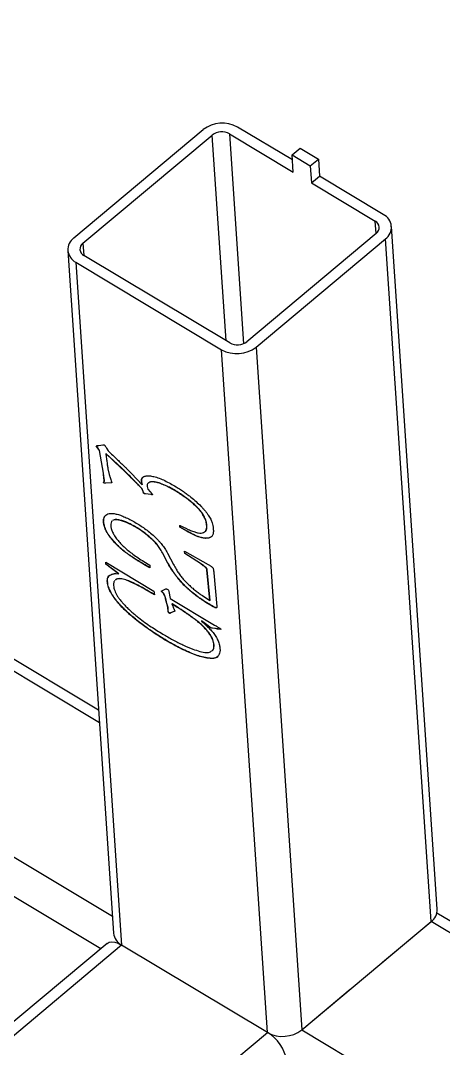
# Model space of a CAD drawing. Header units: millimetres. Extents: x -1590 to 1562, y -1082 to 1503.
# Drawn here: x 776 to 949.4, y 320.4 to 742.2 of the extents above; entities that cross this region are included whole.
import ezdxf

# ---------------------------------------------------------------- set-up
doc = ezdxf.new("R2010")
doc.units = ezdxf.units.MM

msp = doc.modelspace()

# ---------------------------------------------------------------- linework, layer by layer
at = {"color": 8, "linetype": 'Continuous', "lineweight": 25}
for p, q in [((808.29, 454.09), (334.15, 738.7)), ((281.12, 694.29), (813.61, 374.66)), ((860.23, 610.82), (854.58, 695.23)), ((861.63, 695.76), (867.4, 609.62)), ((808.82, 361.28), (274.96, 681.73)), ((921.75, 654.79), (921.41, 659.88)), ((801.55, 650.82), (801.88, 645.85)), ((1418.54, 87.78), (944.33, 372.43)), ((817.42, 362.84), (650.87, 223.37)), ((656.32, 141.99), (877.2, 326.95)), ((891.3, 328.02), (1423.86, 8.34))]:
    msp.add_line(p, q, dxfattribs=at)
at = {"color": 7, "linetype": 'Continuous', "lineweight": 25}
for p, q in [((807.94, 459.24), (336.51, 742.23)), ((797.81, 653.06), (850.85, 697.47)), ((887.45, 685.03), (864.95, 698.54)), ((801.55, 650.82), (854.58, 695.23)), ((861.63, 695.76), (887.79, 680.06)), ((887.32, 687.07), (890.63, 689.84)), ((890.63, 689.84), (898.1, 685.36)), ((887.79, 680.06), (887.32, 687.07)), ((887.32, 687.07), (894.79, 682.58)), ((894.79, 682.58), (898.1, 685.36)), ((898.1, 685.36), (898.57, 678.35)), ((894.79, 682.58), (895.26, 675.58)), ((895.26, 675.58), (898.57, 678.35)), ((895.26, 675.58), (921.41, 659.88)), ((924.72, 662.65), (898.57, 678.35)), ((921.83, 654.86), (868.8, 610.45)), ((946.84, 377.58), (928.07, 657.77)), ((872.53, 608.21), (925.57, 652.62)), ((944.33, 372.43), (925.57, 652.62)), ((795.31, 647.9), (814.07, 367.72)), ((861.75, 609.92), (801.97, 645.8)), ((798.66, 643.02), (858.43, 607.14)), ((798.66, 643.02), (817.42, 362.84)), ((872.53, 608.21), (891.3, 328.02)), ((877.2, 326.95), (858.43, 607.14)), ((807.58, 566.82), (806.96, 567.72)), ((807.65, 566.88), (807.06, 567.74)), ((807.65, 566.88), (807.58, 566.82)), ((808.29, 565.75), (807.58, 566.82)), ((808.36, 565.8), (807.65, 566.88)), ((808.01, 567.88), (809.68, 568.14)), ((808.36, 565.8), (808.29, 565.75)), ((809.96, 556.45), (808.29, 565.75)), ((810.03, 556.51), (808.36, 565.8)), ((811.24, 566.73), (811.95, 565.59)), ((810.96, 564.57), (810.9, 564.51)), ((817.26, 558.59), (810.9, 564.51)), ((817.33, 558.65), (810.96, 564.57)), ((811.81, 558.24), (812.31, 555.97)), ((817.33, 558.65), (817.26, 558.59)), ((810.03, 556.51), (809.96, 556.45)), ((810.18, 554.22), (809.96, 556.45)), ((810.25, 554.27), (810.03, 556.51)), ((810.25, 554.27), (810.18, 554.22)), ((813.12, 553.31), (813.46, 552.45)), ((821.47, 556.32), (825.78, 551.76)), ((813.46, 552.45), (810.87, 552.36)), ((810.94, 552.42), (810.87, 552.36)), ((813.44, 552.51), (810.94, 552.42)), ((825.82, 550.12), (825.76, 550.07)), ((826.18, 548.96), (825.76, 550.07)), ((825.85, 551.82), (825.78, 551.76)), ((826.24, 549.02), (825.82, 550.12)), ((826.24, 549.02), (826.18, 548.96)), ((826.44, 548.28), (826.18, 548.96)), ((826.51, 548.33), (826.24, 549.02)), ((827.94, 551.06), (828.15, 549.88)), ((828.15, 549.88), (829.14, 548.83)), ((835.99, 551.18), (835.92, 551.13)), ((826.51, 548.33), (826.44, 548.28)), ((827.22, 548.03), (827.16, 547.97)), ((829.35, 547.71), (827.16, 547.97)), ((829.41, 547.77), (827.22, 548.03)), ((829.41, 547.77), (829.35, 547.71)), ((810.02, 536.71), (809.96, 536.65)), ((819.09, 536.46), (819.03, 536.4)), ((841.33, 534.27), (841.28, 535.02)), ((841.4, 534.33), (841.33, 534.27)), ((844.18, 532.63), (841.33, 534.27)), ((841.4, 534.33), (841.35, 535.08)), ((844.24, 532.69), (841.4, 534.33)), ((844.24, 532.69), (844.18, 532.63)), ((852.34, 535.38), (852.28, 535.33)), ((834.18, 523.79), (834.11, 523.73)), ((836.2, 519.78), (834.11, 523.73)), ((836.27, 519.83), (834.18, 523.79)), ((836.22, 523.71), (838.71, 518.99)), ((843.25, 524.42), (852.87, 518.97)), ((843.31, 523.47), (843.25, 524.42)), ((843.38, 523.52), (843.31, 523.47)), ((849.7, 519.37), (843.31, 523.47)), ((843.38, 523.52), (843.32, 524.38)), ((849.77, 519.43), (843.38, 523.52)), ((810.87, 519.9), (830.67, 508.02)), ((810.93, 519.08), (810.87, 519.9)), ((810.99, 519.14), (810.93, 519.08)), ((816.17, 515.15), (810.93, 519.08)), ((810.99, 519.14), (810.94, 519.86)), ((816.23, 515.2), (810.99, 519.14)), ((822.24, 521.8), (822.18, 521.75)), ((826.49, 520.21), (828.91, 518.7)), ((836.27, 519.83), (836.2, 519.78)), ((849.77, 519.43), (849.7, 519.37)), ((815.03, 515.3), (816.17, 515.15)), ((816.23, 515.2), (816.17, 515.15)), ((828.91, 518.7), (828.98, 517.66)), ((852.47, 516.81), (852.4, 516.76)), ((853.65, 504.24), (852.4, 516.76)), ((853.72, 504.29), (852.47, 516.81)), ((855.21, 515.6), (856.49, 501.74)), ((811.62, 511.86), (811.55, 511.8)), ((830.67, 508.02), (830.85, 506.53)), ((833.68, 508.12), (835.52, 508.98)), ((834.44, 507.26), (833.68, 508.12)), ((834.51, 507.32), (833.76, 508.16)), ((834.51, 507.32), (834.44, 507.26)), ((836.61, 508.47), (836.72, 507.94)), ((836.72, 507.94), (837.32, 505.08)), ((850.58, 506.22), (853.65, 504.24)), ((835.51, 505.02), (835.44, 504.96)), ((835.93, 502.95), (835.44, 504.96)), ((835.99, 503.01), (835.51, 505.02)), ((835.99, 503.01), (835.93, 502.95)), ((836.38, 501.31), (835.93, 502.95)), ((836.45, 501.36), (835.99, 503.01)), ((837.32, 505.08), (855.52, 494.15)), ((838.1, 502.86), (838.04, 502.81)), ((840.24, 501.42), (838.04, 502.81)), ((840.31, 501.47), (838.1, 502.86)), ((849.89, 504.94), (849.83, 504.89)), ((853.72, 504.29), (853.65, 504.24)), ((836.45, 501.36), (836.38, 501.31)), ((836.49, 499.66), (836.38, 501.31)), ((836.56, 499.72), (836.45, 501.36)), ((836.56, 499.72), (836.49, 499.66)), ((839.28, 499.89), (837.52, 499.11)), ((837.58, 499.16), (837.52, 499.11)), ((839.27, 499.91), (837.58, 499.16)), ((838.79, 500.97), (839.28, 499.89)), ((840.31, 501.47), (840.24, 501.42)), ((850.22, 495.85), (850.16, 495.8)), ((852.81, 493.81), (850.16, 495.8)), ((852.88, 493.87), (850.22, 495.85)), ((852.88, 493.87), (852.81, 493.81)), ((853.55, 493.16), (852.81, 493.81)), ((853.62, 493.22), (852.88, 493.87)), ((828.49, 492.52), (828.42, 492.47)), ((853.62, 493.22), (853.55, 493.16)), ((854.69, 492.91), (854.62, 492.85)), ((855.83, 492.72), (854.62, 492.85)), ((855.89, 492.78), (854.69, 492.91)), ((855.89, 492.78), (855.83, 492.72)), ((856.76, 492.5), (855.83, 492.72)), ((856.82, 492.55), (855.89, 492.78)), ((856.82, 492.55), (856.76, 492.5)), ((855.32, 485.62), (855.26, 485.56)), ((1418.19, 92.93), (946.69, 375.96)), ((891.3, 328.02), (944.33, 372.43)), ((924.44, 355.77), (944.27, 372.37)), ((944.26, 372.37), (944.26, 372.37)), ((944.27, 372.37), (944.27, 372.38)), ((811.47, 363.5), (650.51, 228.72)), ((877.2, 326.95), (817.42, 362.84)), ((924.44, 355.77), (924.44, 355.77)), ((891.37, 328.07), (911.19, 344.67)), ((911.19, 344.67), (911.19, 344.68)), ((911.19, 344.67), (911.19, 344.67)), ((891.36, 328.08), (891.37, 328.07))]:
    msp.add_line(p, q, dxfattribs=at)
at = {"color": 7, "linetype": 'Continuous', "lineweight": 25, "flags": 128}
msp.add_lwpolyline([(811.47, 363.5), (812.27, 363.96), (813.35, 364.15), (814.6, 364.02), (815.97, 363.58), (817.42, 362.84)], dxfattribs=at)
at = {"color": 7, "linetype": 'Continuous', "lineweight": 25}
for centre, radius, start, end in [((858.71, 687.27), 12.88, 61.0269, 127.6194), ((858.51, 690.13), 6.44, 61.0269, 127.6194), ((922.17, 657.38), 5.86, 305.502, 64.0998), ((920.13, 657.24), 2.93, 305.502, 64.0998), ((801.21, 648.29), 5.86, 125.502, 244.0998), ((803.25, 648.43), 2.93, 125.502, 244.0998), ((864.67, 618.41), 12.88, 241.0269, 307.6194), ((864.87, 615.55), 6.44, 241.0269, 307.6194), ((940.57, 377.45), 6.27, 306.8851, 1.2598), ((820.23, 368.35), 6.19, 185.8481, 243.0302), ((883.44, 338.22), 12.88, 241.0269, 307.6194), ((868.65, 312.55), 16.75, 10.006, 59.2946)]:
    msp.add_arc(centre, radius, start, end, dxfattribs=at)
for points, knots in [([(806.96, 567.72), (806.98, 567.73), (807.07, 567.74), (807.28, 567.75), (807.59, 567.84), (807.85, 567.86), (808.01, 567.88)], [0, 0, 0, 0, 0.0599502, 0.2518463, 0.5624097, 1, 1, 1, 1]), ([(809.68, 568.14), (809.79, 568.15), (809.98, 568.18), (810.3, 568.09), (810.53, 567.85), (810.73, 567.58), (810.97, 567.19), (811.14, 566.9), (811.24, 566.73)], [0, 0, 0, 0, 0.236587, 0.387827, 0.471115, 0.599237, 0.773618, 1, 1, 1, 1]), ([(811.95, 565.59), (812.55, 565.01), (813.7, 563.93), (815.32, 562.37), (816.77, 560.98), (818.06, 559.74), (819.16, 558.66), (820.09, 557.75), (820.84, 556.98), (821.28, 556.52), (821.47, 556.32)], [0, 0, 0, 0, 0.188413, 0.357486, 0.50962, 0.643418, 0.759307, 0.857858, 0.937578, 1, 1, 1, 1]), ([(810.9, 564.51), (810.98, 564.01), (811.16, 562.9), (811.33, 561.52), (811.47, 560.38), (811.59, 559.58), (811.7, 558.88), (811.77, 558.44), (811.81, 558.24)], [0, 0, 0, 0, 0.240019, 0.52371, 0.666348, 0.793884, 0.904533, 1, 1, 1, 1]), ([(825.76, 550.07), (825.41, 550.42), (824.75, 551.1), (823.78, 552.09), (822.9, 553), (822.08, 553.82), (821.34, 554.57), (820.68, 555.24), (820.09, 555.83), (819.43, 556.47), (818.75, 557.13), (818.09, 557.79), (817.61, 558.25), (817.36, 558.5), (817.26, 558.59)], [0, 0, 0, 0, 0.1229892, 0.2369226, 0.3428707, 0.4387353, 0.5255386, 0.604359, 0.673619, 0.7333306, 0.833057, 0.9109004, 0.9663928, 1, 1, 1, 1]), ([(825.82, 550.12), (825.48, 550.48), (824.81, 551.16), (823.85, 552.15), (822.97, 553.06), (822.15, 553.88), (821.41, 554.63), (820.74, 555.3), (820.15, 555.89), (819.5, 556.53), (818.82, 557.19), (818.16, 557.84), (817.68, 558.3), (817.42, 558.55), (817.33, 558.65)], [0, 0, 0, 0, 0.1229892, 0.2369226, 0.3428707, 0.4387353, 0.5255386, 0.604359, 0.673619, 0.7333306, 0.833057, 0.9109004, 0.9663928, 1, 1, 1, 1]), ([(810.87, 552.36), (810.77, 552.35), (810.6, 552.34), (810.35, 552.39), (810.17, 552.42), (809.99, 552.6), (810.02, 552.84), (810.15, 552.95), (810.28, 553.13), (810.3, 553.4), (810.27, 553.77), (810.22, 554.06), (810.18, 554.22)], [0, 0, 0, 0, 0.131855, 0.22509, 0.285403, 0.32142, 0.398304, 0.520963, 0.606023, 0.710038, 0.84169, 1, 1, 1, 1]), ([(810.94, 552.42), (810.83, 552.41), (810.66, 552.39), (810.41, 552.44), (810.24, 552.47), (810.05, 552.65), (810.08, 552.9), (810.22, 553.01), (810.34, 553.18), (810.37, 553.46), (810.34, 553.82), (810.28, 554.11), (810.25, 554.27)], [0, 0, 0, 0, 0.131855, 0.22509, 0.285403, 0.32142, 0.398304, 0.520963, 0.606023, 0.710038, 0.84169, 1, 1, 1, 1]), ([(812.31, 555.97), (812.34, 555.86), (812.41, 555.58), (812.59, 555.03), (812.83, 554.25), (813.02, 553.65), (813.12, 553.31)], [0, 0, 0, 0, 0.1196153, 0.3263433, 0.6180283, 1, 1, 1, 1]), ([(825.78, 551.76), (825.74, 552.02), (825.67, 552.51), (825.55, 553.26), (825.6, 553.97), (825.83, 554.49), (826.15, 554.86), (826.49, 555.09), (826.93, 555.26), (827.44, 555.38), (828.06, 555.44), (828.83, 555.39), (829.7, 555.28), (831.03, 555), (832.84, 554.48), (835.13, 553.44), (837.43, 552.23), (838.97, 551.33), (839.73, 550.89)], [0, 0, 0, 0, 0.041277, 0.079053, 0.120508, 0.171663, 0.201355, 0.233577, 0.268329, 0.30638, 0.348889, 0.396511, 0.449655, 0.508769, 0.632529, 0.756141, 0.879404, 1, 1, 1, 1]), ([(825.85, 551.82), (825.75, 552.34), (825.56, 553.4), (825.73, 554.45), (826.14, 554.73), (826.25, 554.81)], [0, 0, 0, 0, 0.41949, 0.837113, 1, 1, 1, 1]), ([(835.92, 551.13), (835.22, 551.45), (833.81, 552.08), (832.15, 552.6), (830.91, 552.87), (830.1, 552.93), (829.37, 552.9), (828.77, 552.72), (828.29, 552.45), (827.98, 552.09), (827.84, 551.63), (827.91, 551.25), (827.94, 551.06)], [0, 0, 0, 0, 0.201866, 0.400005, 0.495216, 0.584035, 0.670087, 0.752742, 0.827924, 0.892386, 0.947592, 1, 1, 1, 1]), ([(835.99, 551.18), (835.12, 551.57), (833.37, 552.34), (831.28, 552.93), (829.79, 553.01), (828.95, 552.86), (828.57, 552.6), (828.45, 552.52)], [0, 0, 0, 0, 0.30694, 0.613778, 0.767286, 0.920594, 1, 1, 1, 1]), ([(829.14, 548.83), (829.26, 548.7), (829.47, 548.46), (829.76, 548.14), (829.92, 547.93), (830.07, 547.75), (830.03, 547.65), (829.89, 547.64), (829.65, 547.67), (829.46, 547.69), (829.35, 547.71)], [0, 0, 0, 0, 0.207253, 0.361293, 0.470147, 0.535686, 0.580568, 0.66148, 0.805275, 1, 1, 1, 1]), ([(852.28, 535.33), (852.23, 535.62), (852.15, 536.2), (851.9, 537.1), (851.53, 538.03), (851.07, 538.96), (850.48, 539.9), (849.8, 540.84), (849, 541.77), (847.81, 542.99), (846.17, 544.46), (844.11, 546.07), (842.02, 547.57), (839.94, 548.92), (837.9, 550.16), (836.58, 550.81), (835.92, 551.13)], [0, 0, 0, 0, 0.046277, 0.090638, 0.133662, 0.177152, 0.22061, 0.265478, 0.312467, 0.361891, 0.465857, 0.574232, 0.683964, 0.791324, 0.89623, 1, 1, 1, 1]), ([(852.34, 535.38), (852.3, 535.68), (852.21, 536.25), (851.97, 537.16), (851.59, 538.08), (851.13, 539.02), (850.55, 539.96), (849.87, 540.9), (849.07, 541.82), (847.87, 543.05), (846.24, 544.52), (844.18, 546.12), (842.08, 547.62), (840.01, 548.98), (837.97, 550.22), (836.65, 550.86), (835.99, 551.18)], [0, 0, 0, 0, 0.046277, 0.090638, 0.133662, 0.177152, 0.22061, 0.265478, 0.312467, 0.361891, 0.465857, 0.574232, 0.683964, 0.791324, 0.89623, 1, 1, 1, 1]), ([(839.73, 550.89), (840.33, 550.5), (841.48, 549.76), (843.09, 548.68), (844.51, 547.65), (846.12, 546.42), (847.91, 544.89), (849.57, 543.33), (850.77, 542.06), (851.59, 541.13), (852.31, 540.2), (852.95, 539.28), (853.5, 538.4), (853.96, 537.58), (854.3, 536.83), (854.61, 535.95), (854.84, 534.95), (854.92, 534.21), (854.96, 533.85)], [0, 0, 0, 0, 0.0945607, 0.179635, 0.2537221, 0.3185387, 0.4343312, 0.5415405, 0.5921676, 0.6407665, 0.6868715, 0.7315184, 0.773905, 0.8119302, 0.8475431, 0.8799202, 0.9412777, 1, 1, 1, 1]), ([(827.16, 547.97), (827.03, 547.97), (826.81, 547.97), (826.55, 548.18), (826.44, 548.28)], [0, 0, 0, 0, 0.57363, 1, 1, 1, 1]), ([(827.22, 548.03), (827.1, 548.03), (826.88, 548.03), (826.62, 548.24), (826.51, 548.33)], [0, 0, 0, 0, 0.57363, 1, 1, 1, 1]), ([(830.09, 547.73), (830.08, 547.72), (830.05, 547.7), (829.96, 547.71), (829.75, 547.71), (829.56, 547.74), (829.41, 547.77)], [0, 0, 0, 0, 0.066314, 0.194056, 0.394278, 1, 1, 1, 1]), ([(809.96, 536.65), (809.96, 536.88), (809.96, 537.33), (810.09, 537.91), (810.28, 538.44), (810.67, 539.03), (811.3, 539.6), (812.15, 539.91), (812.93, 540), (813.61, 539.99), (814.37, 539.89), (815.48, 539.67), (816.97, 539.23), (818.86, 538.43), (820.84, 537.46), (822.87, 536.33), (824.89, 535.14), (826.21, 534.24), (826.85, 533.81)], [0, 0, 0, 0, 0.035668, 0.070479, 0.105753, 0.141132, 0.212427, 0.283055, 0.319967, 0.358232, 0.399276, 0.442882, 0.53315, 0.623736, 0.717188, 0.814695, 0.910522, 1, 1, 1, 1]), ([(822.18, 521.75), (821.77, 522.02), (820.97, 522.55), (819.81, 523.37), (818.73, 524.17), (817.72, 524.98), (816.72, 525.84), (815.71, 526.83), (814.65, 527.93), (813.58, 529.13), (812.57, 530.35), (811.74, 531.54), (811.09, 532.65), (810.66, 533.66), (810.39, 534.56), (810.18, 535.36), (810.02, 536.06), (809.98, 536.46), (809.96, 536.65)], [0, 0, 0, 0, 0.077393, 0.14967, 0.216873, 0.279269, 0.341566, 0.408307, 0.480342, 0.557759, 0.633293, 0.701255, 0.762308, 0.819551, 0.873098, 0.920887, 0.962722, 1, 1, 1, 1]), ([(810.02, 536.71), (810.07, 537.21), (810.15, 538.22), (810.59, 539.02), (810.97, 539.25), (811.01, 539.28)], [0, 0, 0, 0, 0.471333, 0.942798, 1, 1, 1, 1]), ([(822.24, 521.8), (821.83, 522.08), (821.03, 522.6), (819.87, 523.43), (818.8, 524.23), (817.79, 525.03), (816.79, 525.9), (815.78, 526.88), (814.71, 527.99), (813.64, 529.19), (812.64, 530.41), (811.8, 531.59), (811.16, 532.7), (810.73, 533.72), (810.45, 534.62), (810.25, 535.41), (810.08, 536.11), (810.04, 536.52), (810.02, 536.71)], [0, 0, 0, 0, 0.077393, 0.14967, 0.216873, 0.279269, 0.341566, 0.408307, 0.480342, 0.557759, 0.633293, 0.701255, 0.762308, 0.819551, 0.873098, 0.920887, 0.962722, 1, 1, 1, 1]), ([(813.55, 536.96), (813.55, 536.96), (813.26, 536.83), (813.02, 536.15), (812.97, 535.37), (812.95, 534.98)], [0, 0, 0, 0, 0.003132, 0.501625, 1, 1, 1, 1]), ([(819.09, 536.46), (818.54, 536.66), (817.43, 537.06), (815.89, 537.37), (814.48, 537.54), (813.88, 537.17), (813.62, 537.01)], [0, 0, 0, 0, 0.264745, 0.529332, 0.793941, 1, 1, 1, 1]), ([(819.03, 536.4), (818.47, 536.6), (817.37, 537.01), (815.83, 537.31), (814.48, 537.49), (813.93, 537.16), (813.71, 537.03)], [0, 0, 0, 0, 0.27575, 0.551336, 0.826945, 1, 1, 1, 1]), ([(834.11, 523.73), (833.94, 524.05), (833.6, 524.67), (833.07, 525.56), (832.52, 526.37), (831.95, 527.14), (831.29, 527.91), (830.49, 528.71), (829.54, 529.61), (828.07, 530.88), (826.14, 532.44), (823.77, 534.01), (821.39, 535.36), (819.83, 536.05), (819.03, 536.4)], [0, 0, 0, 0, 0.052975, 0.101659, 0.147624, 0.189489, 0.234001, 0.286207, 0.346676, 0.416741, 0.562691, 0.705058, 0.849091, 1, 1, 1, 1]), ([(834.18, 523.79), (834, 524.11), (833.67, 524.72), (833.14, 525.62), (832.59, 526.43), (832.01, 527.2), (831.36, 527.97), (830.55, 528.77), (829.6, 529.67), (828.13, 530.94), (826.2, 532.49), (823.84, 534.06), (821.46, 535.41), (819.89, 536.1), (819.09, 536.46)], [0, 0, 0, 0, 0.052975, 0.101659, 0.147624, 0.189489, 0.234001, 0.286207, 0.346676, 0.416741, 0.562691, 0.705058, 0.849091, 1, 1, 1, 1]), ([(812.95, 534.98), (812.96, 534.78), (812.98, 534.38), (813.12, 533.72), (813.36, 533.01), (813.79, 532.01), (814.54, 530.71), (815.64, 529.14), (816.97, 527.61), (818.48, 526.12), (820.19, 524.67), (822.1, 523.17), (824.23, 521.67), (825.71, 520.71), (826.49, 520.21)], [0, 0, 0, 0, 0.03911, 0.078007, 0.116965, 0.157796, 0.240608, 0.327268, 0.41765, 0.512478, 0.616418, 0.732222, 0.860271, 1, 1, 1, 1]), ([(826.85, 533.81), (827.51, 533.31), (828.83, 532.3), (830.45, 530.88), (831.68, 529.72), (832.52, 528.86), (833.26, 528.05), (834.13, 526.97), (835.16, 525.53), (835.86, 524.34), (836.22, 523.71)], [0, 0, 0, 0, 0.186385, 0.374581, 0.466217, 0.549774, 0.627613, 0.698084, 0.841743, 1, 1, 1, 1]), ([(841.28, 535.02), (841.7, 534.83), (842.5, 534.45), (843.66, 533.91), (844.7, 533.44), (845.95, 532.87), (847.34, 532.33), (848.83, 531.95), (850.07, 531.87), (851.06, 532.09), (851.78, 532.59), (852.19, 533.35), (852.35, 534.27), (852.3, 534.98), (852.28, 535.33)], [0, 0, 0, 0, 0.082849, 0.158664, 0.228247, 0.291494, 0.406052, 0.509643, 0.605431, 0.693832, 0.776942, 0.854143, 0.928492, 1, 1, 1, 1]), ([(854.96, 533.85), (854.99, 533.55), (855.04, 532.97), (855.02, 532.19), (854.91, 531.52), (854.72, 530.96), (854.41, 530.51), (853.96, 530.16), (853.36, 529.92), (852.64, 529.76), (851.8, 529.72), (850.87, 529.81), (849.84, 530.04), (848.37, 530.53), (846.48, 531.34), (844.94, 532.2), (844.18, 532.63)], [0, 0, 0, 0, 0.059219, 0.11393, 0.1654, 0.212856, 0.261008, 0.312169, 0.370253, 0.433244, 0.49951, 0.567557, 0.638165, 0.711194, 0.857697, 1, 1, 1, 1]), ([(853.81, 530.24), (853.67, 530.15), (853.16, 529.79), (851.7, 529.73), (849.52, 530.14), (846.91, 531.2), (845.13, 532.19), (844.24, 532.69)], [0, 0, 0, 0, 0.06803, 0.254365, 0.502574, 0.7513, 1, 1, 1, 1]), ([(851.53, 532.48), (851.56, 532.49), (852.01, 532.66), (852.39, 533.63), (852.36, 534.8), (852.34, 535.38)], [0, 0, 0, 0, 0.032372, 0.515909, 1, 1, 1, 1]), ([(828.98, 517.66), (828.63, 517.85), (827.96, 518.21), (827.01, 518.75), (826.15, 519.24), (825.11, 519.85), (823.8, 520.67), (822.74, 521.37), (822.18, 521.75)], [0, 0, 0, 0, 0.15459, 0.294714, 0.422007, 0.533366, 0.754521, 1, 1, 1, 1]), ([(829.04, 517.72), (828.7, 517.91), (828.03, 518.27), (827.08, 518.8), (826.22, 519.3), (825.18, 519.91), (823.86, 520.72), (822.8, 521.43), (822.24, 521.8)], [0, 0, 0, 0, 0.15459, 0.294714, 0.422007, 0.533366, 0.754521, 1, 1, 1, 1]), ([(849.83, 504.89), (849.42, 505.18), (848.62, 505.75), (847.48, 506.63), (846.41, 507.47), (845.43, 508.28), (844.53, 509.06), (843.71, 509.82), (842.98, 510.54), (842.13, 511.46), (841.21, 512.54), (840.21, 513.73), (839.36, 514.82), (838.42, 516.14), (837.37, 517.78), (836.6, 519.1), (836.2, 519.78)], [0, 0, 0, 0, 0.078821, 0.151838, 0.220382, 0.283869, 0.343076, 0.396831, 0.44662, 0.492369, 0.575322, 0.649668, 0.715032, 0.772692, 0.883273, 1, 1, 1, 1]), ([(849.89, 504.94), (849.48, 505.24), (848.69, 505.81), (847.54, 506.69), (846.48, 507.52), (845.5, 508.34), (844.6, 509.12), (843.78, 509.88), (843.04, 510.59), (842.2, 511.51), (841.28, 512.59), (840.28, 513.79), (839.43, 514.87), (838.48, 516.19), (837.44, 517.84), (836.67, 519.15), (836.27, 519.83)], [0, 0, 0, 0, 0.078821, 0.151838, 0.220382, 0.283869, 0.343076, 0.396831, 0.44662, 0.492369, 0.575322, 0.649668, 0.715032, 0.772692, 0.883273, 1, 1, 1, 1]), ([(838.71, 518.99), (839.05, 518.38), (839.69, 517.22), (840.71, 515.55), (841.8, 514.04), (842.96, 512.68), (844.15, 511.46), (845.33, 510.28), (846.63, 509.16), (847.79, 508.22), (848.77, 507.47), (849.44, 506.98), (850.04, 506.56), (850.41, 506.33), (850.58, 506.22)], [0, 0, 0, 0, 0.121119, 0.229157, 0.329517, 0.427744, 0.521998, 0.61074, 0.704466, 0.81362, 0.869251, 0.918889, 0.961936, 1, 1, 1, 1]), ([(852.4, 516.76), (852.38, 516.92), (852.36, 517.2), (852.02, 517.65), (851.64, 517.94), (851.17, 518.33), (850.5, 518.8), (849.99, 519.17), (849.7, 519.37)], [0, 0, 0, 0, 0.153374, 0.272425, 0.364769, 0.515435, 0.726903, 1, 1, 1, 1]), ([(852.47, 516.81), (852.45, 516.97), (852.42, 517.26), (852.09, 517.71), (851.7, 518), (851.23, 518.38), (850.56, 518.86), (850.05, 519.22), (849.77, 519.43)], [0, 0, 0, 0, 0.153374, 0.272425, 0.364769, 0.515435, 0.726903, 1, 1, 1, 1]), ([(852.87, 518.97), (853.06, 518.87), (853.39, 518.7), (853.82, 518.45), (854.12, 518.27), (854.36, 518.12), (854.58, 517.92), (854.83, 517.7), (855, 517.35), (855.06, 516.93), (855.17, 516.31), (855.2, 515.86), (855.21, 515.6)], [0, 0, 0, 0, 0.138653, 0.242504, 0.317039, 0.359714, 0.420416, 0.485892, 0.539793, 0.640034, 0.792349, 1, 1, 1, 1]), ([(811.55, 511.8), (811.54, 512.02), (811.52, 512.45), (811.59, 513.02), (811.72, 513.52), (811.99, 514.1), (812.54, 514.64), (813.27, 514.96), (813.91, 515.12), (814.33, 515.23), (814.7, 515.28), (814.93, 515.29), (815.03, 515.3)], [0, 0, 0, 0, 0.09358, 0.182533, 0.269119, 0.35434, 0.528513, 0.71402, 0.806251, 0.883533, 0.948131, 1, 1, 1, 1]), ([(828.42, 492.47), (827.54, 493.11), (825.72, 494.42), (823.44, 496.2), (821.58, 497.75), (820.2, 498.97), (818.85, 500.24), (817.55, 501.53), (816.35, 502.82), (815.29, 504.04), (814.4, 505.2), (813.68, 506.28), (813.11, 507.26), (812.65, 508.11), (812.3, 508.86), (811.97, 509.71), (811.73, 510.69), (811.61, 511.42), (811.55, 511.8)], [0, 0, 0, 0, 0.1269417, 0.2614611, 0.330176, 0.398271, 0.4661046, 0.5334344, 0.5977416, 0.6554475, 0.7073966, 0.7543799, 0.7966138, 0.8337428, 0.8653028, 0.8930548, 0.9451669, 1, 1, 1, 1]), ([(811.62, 511.86), (811.6, 512.52), (811.57, 513.45), (812.04, 513.91), (812.17, 514.04)], [0, 0, 0, 0, 0.727789, 1, 1, 1, 1]), ([(828.49, 492.52), (827.6, 493.16), (825.79, 494.48), (823.51, 496.26), (821.65, 497.8), (820.27, 499.02), (818.91, 500.29), (817.61, 501.59), (816.41, 502.87), (815.35, 504.1), (814.47, 505.26), (813.75, 506.33), (813.18, 507.31), (812.71, 508.17), (812.36, 508.92), (812.04, 509.76), (811.79, 510.74), (811.68, 511.48), (811.62, 511.86)], [0, 0, 0, 0, 0.1269417, 0.2614611, 0.330176, 0.398271, 0.4661046, 0.5334344, 0.5977416, 0.6554475, 0.7073966, 0.7543799, 0.7966138, 0.8337428, 0.8653028, 0.8930548, 0.9451669, 1, 1, 1, 1]), ([(814.64, 512.4), (814.54, 512.3), (814.15, 511.96), (814.11, 511.3), (814.08, 510.81)], [0, 0, 0, 0, 0.2668747, 1, 1, 1, 1]), ([(814.08, 510.81), (814.1, 510.49), (814.14, 509.86), (814.38, 508.84), (814.77, 507.79), (815.28, 506.71), (815.96, 505.59), (816.83, 504.42), (817.85, 503.19), (819.03, 501.93), (820.3, 500.67), (821.62, 499.45), (822.96, 498.28), (824.74, 496.85), (826.91, 495.22), (829.45, 493.48), (831.89, 491.92), (833.5, 490.94), (834.3, 490.46)], [0, 0, 0, 0, 0.04294, 0.083349, 0.123646, 0.163272, 0.204759, 0.249858, 0.29949, 0.354079, 0.41151, 0.468829, 0.525993, 0.583086, 0.69442, 0.798848, 0.899696, 1, 1, 1, 1]), ([(830.85, 506.53), (829.18, 507.53), (825.84, 509.53), (821.72, 511.62), (818.48, 512.94), (816.55, 513.2), (815.25, 513.12), (814.92, 512.7), (814.82, 512.59)], [0, 0, 0, 0, 0.288608, 0.577185, 0.721473, 0.865592, 0.961554, 1, 1, 1, 1]), ([(830.91, 506.58), (829.24, 507.58), (825.91, 509.58), (821.78, 511.68), (818.54, 512.99), (816.62, 513.26), (815.32, 513.18), (814.98, 512.76), (814.89, 512.64)], [0, 0, 0, 0, 0.288608, 0.577185, 0.721473, 0.865592, 0.961554, 1, 1, 1, 1]), ([(835.44, 504.96), (835.41, 505.1), (835.33, 505.46), (835.08, 506.09), (834.84, 506.73), (834.55, 507.11), (834.44, 507.26)], [0, 0, 0, 0, 0.191517, 0.498743, 0.8058, 1, 1, 1, 1]), ([(835.51, 505.02), (835.48, 505.15), (835.4, 505.52), (835.15, 506.14), (834.91, 506.78), (834.62, 507.17), (834.51, 507.32)], [0, 0, 0, 0, 0.191517, 0.498743, 0.8058, 1, 1, 1, 1]), ([(835.52, 508.98), (835.62, 509), (835.8, 509.03), (836.13, 508.89), (836.43, 508.71), (836.56, 508.53), (836.61, 508.47)], [0, 0, 0, 0, 0.3162875, 0.6016237, 0.8455308, 1, 1, 1, 1]), ([(838.04, 502.81), (838.12, 502.59), (838.28, 502.19), (838.5, 501.66), (838.66, 501.27), (838.76, 501.05), (838.79, 500.97)], [0, 0, 0, 0, 0.362799, 0.652475, 0.863991, 1, 1, 1, 1]), ([(856.49, 501.74), (856.5, 501.58), (856.53, 501.24), (856.19, 501.13), (855.79, 501.24), (855.29, 501.47), (854.63, 501.82), (853.5, 502.48), (851.87, 503.5), (850.53, 504.41), (849.83, 504.89)], [0, 0, 0, 0, 0.069572, 0.138129, 0.184213, 0.251324, 0.341193, 0.454293, 0.714292, 1, 1, 1, 1]), ([(856.37, 501.28), (856.34, 501.26), (856.23, 501.17), (855.87, 501.29), (854.98, 501.69), (852.96, 502.88), (851.12, 504.12), (849.89, 504.94)], [0, 0, 0, 0, 0.023658, 0.093506, 0.163276, 0.442143, 1, 1, 1, 1]), ([(837.52, 499.11), (837.43, 499.04), (837.3, 498.95), (837.02, 498.94), (836.84, 499.14), (836.68, 499.26), (836.57, 499.46), (836.52, 499.59), (836.49, 499.66)], [0, 0, 0, 0, 0.3476837, 0.526033, 0.6472722, 0.746954, 0.8559344, 1, 1, 1, 1]), ([(837.58, 499.16), (837.5, 499.1), (837.36, 499.01), (837.09, 498.99), (836.91, 499.19), (836.75, 499.32), (836.64, 499.52), (836.59, 499.64), (836.56, 499.72)], [0, 0, 0, 0, 0.3476837, 0.526033, 0.6472722, 0.746954, 0.8559344, 1, 1, 1, 1]), ([(855.26, 485.56), (855.25, 485.88), (855.22, 486.51), (854.93, 487.62), (854.48, 488.79), (853.77, 490.05), (852.86, 491.37), (851.71, 492.69), (850.42, 494.03), (848.99, 495.27), (847.51, 496.45), (846.01, 497.53), (844.57, 498.54), (843.16, 499.5), (841.72, 500.47), (840.75, 501.09), (840.24, 501.42)], [0, 0, 0, 0, 0.055928, 0.112384, 0.170759, 0.230851, 0.295374, 0.367051, 0.443667, 0.523351, 0.605337, 0.687424, 0.766801, 0.841311, 0.916893, 1, 1, 1, 1]), ([(855.32, 485.62), (855.31, 485.93), (855.29, 486.57), (855, 487.67), (854.55, 488.85), (853.83, 490.11), (852.92, 491.42), (851.78, 492.75), (850.48, 494.09), (849.05, 495.32), (847.57, 496.51), (846.08, 497.58), (844.63, 498.59), (843.22, 499.56), (841.79, 500.52), (840.82, 501.15), (840.31, 501.47)], [0, 0, 0, 0, 0.055928, 0.112384, 0.170759, 0.230851, 0.295374, 0.367051, 0.443667, 0.523351, 0.605337, 0.687424, 0.766801, 0.841311, 0.916893, 1, 1, 1, 1]), ([(850.16, 495.8), (850.38, 495.58), (850.92, 495.08), (851.87, 494.22), (853.03, 493.14), (854.07, 492.07), (854.93, 491.11), (855.54, 490.3), (856.09, 489.45), (856.58, 488.56), (857, 487.66), (857.32, 486.79), (857.56, 485.95), (857.63, 485.43), (857.66, 485.17)], [0, 0, 0, 0, 0.066569, 0.160877, 0.276929, 0.408906, 0.478612, 0.549607, 0.62194, 0.698408, 0.775595, 0.849575, 0.925117, 1, 1, 1, 1]), ([(855.52, 494.15), (855.73, 494.03), (856.13, 493.79), (856.67, 493.45), (857.13, 493.17), (857.5, 492.94), (857.79, 492.76), (857.96, 492.6), (858.1, 492.52), (858.15, 492.36), (857.79, 492.46), (857.52, 492.38), (857.11, 492.42), (856.86, 492.47), (856.76, 492.5)], [0, 0, 0, 0, 0.1464071, 0.2751691, 0.3812181, 0.46708, 0.5329047, 0.5764802, 0.6028342, 0.6108166, 0.6770755, 0.8009958, 0.9231032, 1, 1, 1, 1]), ([(857.66, 485.17), (857.72, 484.71), (857.82, 483.78), (857.63, 482.63), (857.23, 481.69), (856.72, 481.09), (856.18, 480.75), (855.68, 480.58), (855.1, 480.46), (854.42, 480.42), (853.65, 480.45), (852.77, 480.55), (851.79, 480.71), (850.7, 480.94), (849.53, 481.26), (848.26, 481.67), (846.92, 482.16), (845.06, 482.91), (842.78, 483.92), (840.09, 485.27), (837.39, 486.79), (834.56, 488.44), (831.54, 490.32), (829.48, 491.74), (828.42, 492.47)], [0, 0, 0, 0, 0.040297, 0.08035, 0.119463, 0.157607, 0.177007, 0.197574, 0.220151, 0.244278, 0.270518, 0.29898, 0.330426, 0.364243, 0.400275, 0.437654, 0.47741, 0.518652, 0.599493, 0.673537, 0.746948, 0.826943, 0.911509, 1, 1, 1, 1]), ([(856.56, 481.16), (856.38, 481), (855.85, 480.5), (854.15, 480.44), (851.82, 480.72), (849.07, 481.44), (845.29, 482.84), (840.41, 485.12), (834.46, 488.52), (830.48, 491.19), (828.49, 492.52)], [0, 0, 0, 0, 0.034693, 0.10886, 0.207836, 0.306844, 0.405876, 0.60388, 0.801958, 1, 1, 1, 1]), ([(834.3, 490.46), (835.69, 489.65), (838.45, 488.04), (842.57, 485.95), (846.27, 484.36), (849.53, 483.29), (852.01, 482.78), (853.58, 482.88), (854.04, 483.3), (854.15, 483.4)], [0, 0, 0, 0, 0.193797, 0.387598, 0.58132, 0.726644, 0.871744, 0.968395, 1, 1, 1, 1]), ([(854.62, 492.85), (854.44, 492.87), (854.1, 492.9), (853.72, 493.08), (853.55, 493.16)], [0, 0, 0, 0, 0.563116, 1, 1, 1, 1]), ([(854.69, 492.91), (854.5, 492.92), (854.17, 492.96), (853.79, 493.14), (853.62, 493.22)], [0, 0, 0, 0, 0.563116, 1, 1, 1, 1]), ([(858.07, 492.46), (858.04, 492.46), (857.91, 492.48), (857.52, 492.47), (857.13, 492.51), (856.82, 492.55)], [0, 0, 0, 0, 0.077906, 0.288823, 1, 1, 1, 1]), ([(854.36, 483.56), (854.55, 483.68), (855.15, 484.05), (855.22, 484.95), (855.26, 485.56)], [0, 0, 0, 0, 0.32657, 1, 1, 1, 1]), ([(854.42, 483.62), (854.62, 483.74), (855.22, 484.1), (855.28, 485.01), (855.32, 485.62)], [0, 0, 0, 0, 0.32657, 1, 1, 1, 1])]:
    msp.add_open_spline(points, degree=3, knots=knots, dxfattribs=at)

doc.saveas('drawing.dxf')
